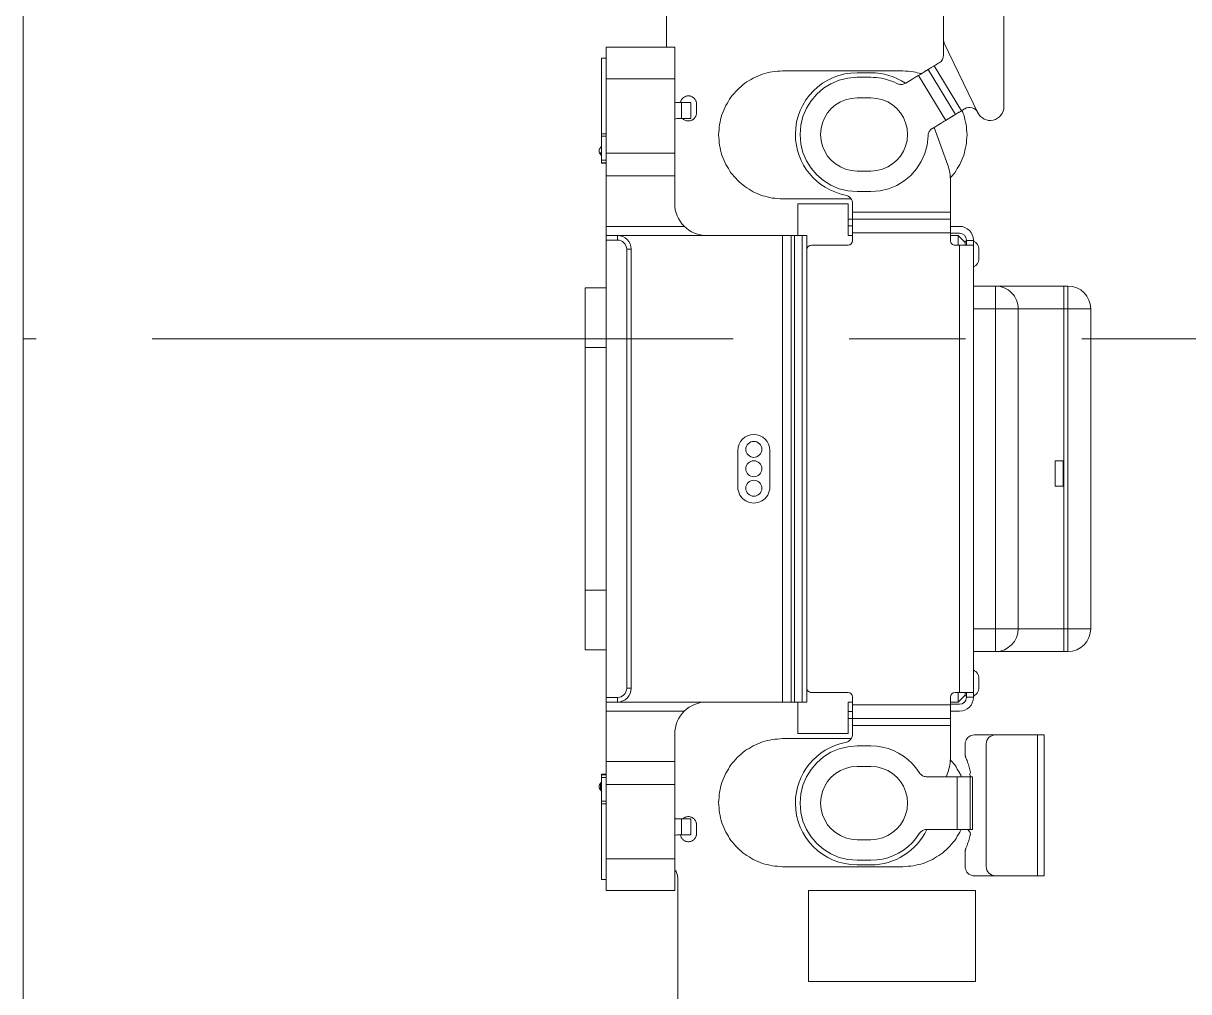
# Model space of a CAD drawing. Header units: millimetres. Extents: x 1863 to 2194, y 977 to 1295.
# Drawn here: x 1893.97 to 1919.45, y 1102.93 to 1124.1 of the extents above; entities that cross this region are included whole.
import ezdxf

# ---------------------------------------------------------------- set-up
doc = ezdxf.new("R2010")
doc.units = ezdxf.units.MM
doc.linetypes.add('CENTERX2', pattern=[101.6, 63.5, -12.7, 12.7, -12.7])
doc.layers.add('05 Tray 實際版框', color=220, linetype='Continuous', lineweight=25)
doc.layers.add('2', color=7, linetype='Continuous', true_color=0xffffff)
doc.layers.get('0').off()

# ---------------------------------------------------------------- blocks, each defined once
blk = doc.blocks.new('A$C1B9535D9')
at = {"layer": '2', "color": 35, "linetype": 'Continuous', "lineweight": 18}
for p, q in [((39.238, 17.536), (46.229, 17.536)), ((39.238, 17.536), (39.238, 14.968)), ((46.229, 14.968), (46.229, 17.536)), ((46.729, 17.036), (38.738, 17.036)), ((38.738, 14.968), (38.738, 17.036)), ((38.738, 16.944), (46.729, 16.944)), ((42.56, 16.756), (42.56, 16.934)), ((42.56, 16.934), (43.11, 16.934)), ((43.11, 16.934), (43.11, 16.756)), ((46.729, 17.036), (46.729, 14.968)), ((42.56, 16.756), (43.11, 16.756)), ((48.553, 16.519), (51.632, 16.519)), ((48.553, 16.369), (48.553, 16.519)), ((48.553, 16.369), (48.553, 14.99)), ((51.632, 16.369), (48.553, 16.369)), ((51.632, 14.99), (51.632, 16.519)), ((46.229, 15.951), (39.238, 15.951)), ((31.729, 15.638), (34.817, 15.638)), ((46.729, 15.454), (38.738, 15.454)), ((33.424, 14.333), (34.948, 15.068)), ((48.753, 15.251), (51.432, 15.251)), ((37.783, 14.789), (37.633, 14.639)), ((37.733, 14.969), (47.733, 14.969)), ((37.733, 14.819), (37.843, 14.819)), ((37.743, 14.969), (37.743, 14.819)), ((37.783, 14.789), (37.843, 14.789)), ((37.843, 14.969), (37.843, 14.569)), ((47.623, 14.969), (47.623, 14.569)), ((47.733, 14.819), (47.623, 14.819)), ((47.623, 14.789), (47.683, 14.789)), ((47.833, 14.639), (47.683, 14.789)), ((47.723, 14.969), (47.723, 14.819)), ((48.555, 14.958), (48.553, 14.99)), ((48.563, 14.927), (48.555, 14.958)), ((48.563, 14.927), (48.575, 14.899)), ((48.575, 14.899), (48.591, 14.872)), ((48.611, 14.849), (48.591, 14.872)), ((48.611, 14.849), (48.635, 14.829)), ((48.661, 14.813), (48.635, 14.829)), ((48.69, 14.801), (48.661, 14.813)), ((48.69, 14.801), (48.72, 14.793)), ((48.753, 14.79), (48.72, 14.793)), ((48.753, 14.79), (48.979, 14.79)), ((48.987, 14.791), (48.979, 14.79)), ((48.995, 14.791), (48.987, 14.791)), ((48.995, 14.791), (49.004, 14.792)), ((49.011, 14.793), (49.004, 14.792)), ((49.019, 14.795), (49.011, 14.793)), ((49.027, 14.797), (49.019, 14.795)), ((49.035, 14.799), (49.027, 14.797)), ((49.043, 14.801), (49.035, 14.799)), ((49.05, 14.804), (49.043, 14.801)), ((49.05, 14.804), (49.058, 14.807)), ((49.086, 14.819), (49.058, 14.807)), ((49.086, 14.819), (49.114, 14.83)), ((49.114, 14.83), (49.142, 14.841)), ((49.142, 14.841), (49.171, 14.851)), ((49.171, 14.851), (49.199, 14.86)), ((49.228, 14.869), (49.199, 14.86)), ((49.228, 14.869), (49.257, 14.878)), ((49.257, 14.878), (49.286, 14.886)), ((49.316, 14.894), (49.286, 14.886)), ((49.316, 14.894), (49.345, 14.901)), ((49.345, 14.901), (49.358, 14.903)), ((49.372, 14.903), (49.358, 14.903)), ((49.372, 14.903), (49.385, 14.902)), ((49.398, 14.899), (49.385, 14.902)), ((49.41, 14.894), (49.398, 14.899)), ((49.41, 14.894), (49.418, 14.89)), ((49.468, 13.955), (49.468, 14.949)), ((49.468, 14.949), (50.618, 14.949)), ((50.618, 14.901), (49.468, 14.901)), ((50.618, 13.955), (50.618, 14.949)), ((50.618, 14.846), (50.654, 14.88)), ((50.654, 14.88), (50.664, 14.888)), ((50.664, 14.888), (50.676, 14.894)), ((50.676, 14.894), (50.688, 14.899)), ((50.7, 14.902), (50.688, 14.899)), ((50.7, 14.902), (50.714, 14.903)), ((50.727, 14.903), (50.714, 14.903)), ((50.727, 14.903), (50.74, 14.901)), ((50.74, 14.901), (50.77, 14.894)), ((50.77, 14.894), (50.799, 14.886)), ((50.799, 14.886), (50.828, 14.878)), ((50.828, 14.878), (50.857, 14.87)), ((50.857, 14.87), (50.886, 14.861)), ((50.915, 14.851), (50.886, 14.861)), ((50.915, 14.851), (50.943, 14.841)), ((50.943, 14.841), (50.972, 14.83)), ((50.972, 14.83), (51, 14.819)), ((51, 14.819), (51.028, 14.807)), ((51.028, 14.807), (51.035, 14.804)), ((51.035, 14.804), (51.043, 14.801)), ((51.043, 14.801), (51.051, 14.799)), ((51.051, 14.799), (51.058, 14.797)), ((51.066, 14.795), (51.058, 14.797)), ((51.066, 14.795), (51.074, 14.794)), ((51.074, 14.794), (51.082, 14.793)), ((51.082, 14.793), (51.09, 14.792)), ((51.09, 14.792), (51.098, 14.791)), ((51.106, 14.791), (51.098, 14.791)), ((51.106, 14.791), (51.432, 14.79)), ((51.432, 14.79), (51.465, 14.793)), ((51.496, 14.801), (51.465, 14.793)), ((51.496, 14.801), (51.525, 14.813)), ((51.525, 14.813), (51.551, 14.829)), ((51.574, 14.849), (51.551, 14.829)), ((51.574, 14.849), (51.594, 14.872)), ((51.61, 14.899), (51.594, 14.872)), ((51.61, 14.899), (51.622, 14.927)), ((51.63, 14.958), (51.622, 14.927)), ((51.632, 14.99), (51.63, 14.958)), ((33.921, 14.115), (34.905, 14.711)), ((34.986, 14.577), (34.002, 13.981)), ((37.433, 14.669), (37.433, 14.469)), ((37.583, 14.669), (37.583, 14.469)), ((37.633, 14.639), (37.633, 14.469)), ((37.843, 14.639), (37.633, 14.639)), ((47.623, 14.669), (37.843, 14.669)), ((47.833, 14.639), (47.623, 14.639)), ((47.833, 14.639), (47.833, 14.469)), ((47.883, 14.669), (47.883, 14.469)), ((48.033, 14.669), (48.033, 14.469)), ((50.618, 14.612), (49.468, 14.612)), ((31.729, 14.318), (33.686, 14.318)), ((35.115, 14.365), (34.131, 13.77)), ((35.083, 14.416), (35.086, 14.411)), ((36.092, 14.408), (35.269, 14.109)), ((37.743, 14.469), (36.434, 14.469)), ((37.123, 14.469), (37.123, 12.328)), ((37.273, 14.469), (37.273, 12.228)), ((37.573, 12.328), (37.573, 14.469)), ((47.723, 14.469), (49.032, 14.469)), ((47.893, 12.328), (47.893, 14.469)), ((48.193, 14.469), (48.193, 12.228)), ((48.343, 14.469), (48.343, 12.328)), ((49.374, 14.408), (49.468, 14.374)), ((35.19, 14.24), (35.29, 14.074)), ((35.29, 14.074), (35.301, 14.057)), ((35.301, 14.057), (35.314, 14.042)), ((35.314, 14.042), (35.329, 14.028)), ((35.329, 14.028), (35.344, 14.016)), ((35.344, 14.016), (35.361, 14.005)), ((34.103, 13.816), (34.1, 13.821)), ((35.361, 14.005), (35.378, 13.996)), ((35.378, 13.996), (35.397, 13.989)), ((35.397, 13.989), (35.416, 13.983)), ((35.416, 13.983), (35.436, 13.98)), ((35.436, 13.98), (35.456, 13.978)), ((35.456, 13.978), (35.655, 13.957)), ((35.655, 13.957), (35.843, 13.906)), ((35.843, 13.906), (36.018, 13.828)), ((36.018, 13.828), (36.177, 13.726)), ((49.271, 13.711), (49.375, 13.785)), ((49.375, 13.785), (49.392, 13.797)), ((49.392, 13.797), (49.407, 13.81)), ((49.407, 13.81), (49.421, 13.825)), ((49.421, 13.825), (49.433, 13.841)), ((49.433, 13.841), (49.443, 13.858)), ((49.443, 13.858), (49.452, 13.876)), ((49.452, 13.876), (49.459, 13.895)), ((49.459, 13.895), (49.464, 13.914)), ((49.464, 13.914), (49.467, 13.934)), ((49.467, 13.934), (49.468, 13.955)), ((50.618, 13.955), (50.619, 13.934)), ((50.619, 13.934), (50.622, 13.914)), ((50.622, 13.914), (50.627, 13.895)), ((50.627, 13.895), (50.634, 13.876)), ((50.634, 13.876), (50.642, 13.858)), ((50.642, 13.858), (50.653, 13.841)), ((50.653, 13.841), (50.665, 13.825)), ((50.665, 13.825), (50.679, 13.81)), ((50.679, 13.81), (50.694, 13.797)), ((50.694, 13.797), (50.711, 13.785)), ((50.711, 13.785), (50.815, 13.711)), ((34.3, 13.489), (34.206, 13.644)), ((35.17, 13.487), (35.293, 13.518)), ((35.293, 13.518), (35.423, 13.528)), ((35.423, 13.528), (35.553, 13.518)), ((35.553, 13.518), (35.676, 13.487)), ((36.177, 13.726), (36.318, 13.601)), ((36.318, 13.601), (36.44, 13.456)), ((49.014, 13.438), (49.09, 13.537)), ((49.09, 13.537), (49.175, 13.628)), ((49.175, 13.628), (49.271, 13.711)), ((49.913, 13.518), (49.79, 13.487)), ((50.043, 13.528), (49.913, 13.518)), ((50.173, 13.518), (50.043, 13.528)), ((50.296, 13.487), (50.173, 13.518)), ((50.815, 13.711), (50.911, 13.628)), ((50.911, 13.628), (50.996, 13.537)), ((50.996, 13.537), (51.072, 13.438)), ((34.283, 13.241), (34.308, 13.294)), ((34.31, 13.471), (34.3, 13.489)), ((34.308, 13.294), (34.317, 13.313)), ((34.318, 13.452), (34.31, 13.471)), ((34.317, 13.313), (34.323, 13.332)), ((34.324, 13.432), (34.318, 13.452)), ((34.323, 13.332), (34.327, 13.352)), ((34.328, 13.412), (34.324, 13.432)), ((34.327, 13.352), (34.33, 13.372)), ((34.33, 13.392), (34.328, 13.412)), ((34.33, 13.372), (34.33, 13.392)), ((34.778, 13.201), (34.858, 13.294)), ((34.858, 13.294), (34.951, 13.374)), ((34.951, 13.374), (35.056, 13.439)), ((35.056, 13.439), (35.17, 13.487)), ((35.676, 13.487), (35.791, 13.439)), ((35.791, 13.439), (35.896, 13.374)), ((35.896, 13.374), (35.989, 13.294)), ((35.989, 13.294), (36.069, 13.201)), ((36.44, 13.456), (36.538, 13.294)), ((36.538, 13.294), (36.611, 13.117)), ((48.894, 13.22), (48.948, 13.332)), ((48.948, 13.332), (49.014, 13.438)), ((49.477, 13.294), (49.397, 13.201)), ((49.57, 13.374), (49.477, 13.294)), ((49.675, 13.439), (49.57, 13.374)), ((49.79, 13.487), (49.675, 13.439)), ((50.41, 13.439), (50.296, 13.487)), ((50.515, 13.374), (50.41, 13.439)), ((50.609, 13.294), (50.515, 13.374)), ((50.689, 13.201), (50.609, 13.294)), ((51.072, 13.438), (51.138, 13.332)), ((51.138, 13.332), (51.192, 13.22)), ((34.195, 12.962), (34.207, 13.019)), ((34.207, 13.019), (34.222, 13.076)), ((34.222, 13.076), (34.24, 13.131)), ((34.24, 13.131), (34.26, 13.186)), ((34.26, 13.186), (34.283, 13.241)), ((34.664, 12.981), (34.712, 13.096)), ((34.712, 13.096), (34.778, 13.201)), ((36.069, 13.201), (36.134, 13.096)), ((36.134, 13.096), (36.182, 12.981)), ((36.611, 13.117), (36.657, 12.928)), ((48.819, 12.981), (48.85, 13.103)), ((48.85, 13.103), (48.894, 13.22)), ((49.332, 13.096), (49.284, 12.981)), ((49.397, 13.201), (49.332, 13.096)), ((50.754, 13.096), (50.689, 13.201)), ((50.802, 12.981), (50.754, 13.096)), ((51.192, 13.22), (51.236, 13.102)), ((51.236, 13.102), (51.267, 12.981)), ((34.173, 12.729), (34.175, 12.788)), ((34.175, 12.788), (34.179, 12.846)), ((34.179, 12.846), (34.186, 12.904)), ((34.186, 12.904), (34.195, 12.962)), ((34.623, 12.729), (34.634, 12.858)), ((34.634, 12.858), (34.664, 12.981)), ((36.182, 12.981), (36.213, 12.858)), ((36.213, 12.858), (36.223, 12.729)), ((36.657, 12.928), (36.673, 12.729)), ((48.793, 12.729), (48.8, 12.857)), ((48.8, 12.857), (48.819, 12.981)), ((49.253, 12.858), (49.243, 12.729)), ((49.284, 12.981), (49.253, 12.858)), ((50.832, 12.858), (50.802, 12.981)), ((50.843, 12.729), (50.832, 12.858)), ((51.267, 12.981), (51.286, 12.856)), ((51.286, 12.856), (51.293, 12.729)), ((34.073, 12.428), (34.073, 12.728)), ((34.173, 12.428), (34.173, 12.729)), ((34.623, 12.428), (34.623, 12.729)), ((36.223, 12.729), (36.223, 12.428)), ((36.673, 12.729), (36.673, 12.428)), ((48.793, 12.428), (48.793, 12.729)), ((49.243, 12.729), (49.243, 12.428)), ((50.843, 12.428), (50.843, 12.729)), ((51.293, 12.729), (51.293, 12.428)), ((51.393, 12.428), (51.393, 12.728)), ((34.189, 12.226), (34.173, 12.428)), ((34.634, 12.299), (34.623, 12.428)), ((34.664, 12.176), (34.634, 12.299)), ((36.213, 12.299), (36.182, 12.176)), ((36.223, 12.428), (36.213, 12.299)), ((36.673, 12.428), (36.657, 12.226)), ((37.743, 12.328), (36.944, 12.328)), ((37.423, 12.228), (37.423, 12.328)), ((37.633, 12.328), (37.633, 12.229)), ((48.522, 12.328), (47.723, 12.328)), ((47.833, 12.328), (47.833, 12.229)), ((48.043, 12.228), (48.043, 12.328)), ((48.809, 12.226), (48.793, 12.428)), ((49.243, 12.428), (49.253, 12.299)), ((49.253, 12.299), (49.284, 12.176)), ((50.802, 12.176), (50.832, 12.299)), ((50.832, 12.299), (50.843, 12.428)), ((51.293, 12.428), (51.276, 12.226)), ((34.237, 12.033), (34.189, 12.226)), ((34.313, 11.854), (34.237, 12.033)), ((34.712, 12.061), (34.664, 12.176)), ((34.777, 11.956), (34.712, 12.061)), ((36.134, 12.061), (36.069, 11.956)), ((36.182, 12.176), (36.134, 12.061)), ((36.609, 12.033), (36.534, 11.854)), ((36.657, 12.226), (36.609, 12.033)), ((36.943, 12.229), (37.633, 12.229)), ((36.943, 11.129), (36.943, 12.229)), ((37.843, 11.429), (37.843, 12.228)), ((47.623, 11.429), (47.623, 12.228)), ((47.833, 12.229), (48.523, 12.229)), ((48.523, 12.229), (48.523, 11.129)), ((48.857, 12.033), (48.809, 12.226)), ((48.932, 11.854), (48.857, 12.033)), ((49.284, 12.176), (49.332, 12.061)), ((49.332, 12.061), (49.397, 11.956)), ((50.689, 11.956), (50.754, 12.061)), ((50.754, 12.061), (50.802, 12.176)), ((51.229, 12.033), (51.153, 11.854)), ((51.276, 12.226), (51.229, 12.033)), ((34.414, 11.69), (34.313, 11.854)), ((34.857, 11.863), (34.777, 11.956)), ((34.951, 11.783), (34.857, 11.863)), ((35.055, 11.718), (34.951, 11.783)), ((35.896, 11.783), (35.791, 11.718)), ((35.989, 11.863), (35.896, 11.783)), ((36.069, 11.956), (35.989, 11.863)), ((36.534, 11.854), (36.432, 11.69)), ((49.034, 11.69), (48.932, 11.854)), ((49.397, 11.956), (49.477, 11.863)), ((49.477, 11.863), (49.57, 11.783)), ((49.57, 11.783), (49.675, 11.718)), ((50.41, 11.718), (50.515, 11.783)), ((50.515, 11.783), (50.609, 11.863)), ((50.609, 11.863), (50.689, 11.956)), ((51.153, 11.854), (51.052, 11.69)), ((34.539, 11.545), (34.414, 11.69)), ((34.685, 11.42), (34.539, 11.545)), ((35.17, 11.67), (35.055, 11.718)), ((35.293, 11.639), (35.17, 11.67)), ((35.423, 11.629), (35.293, 11.639)), ((35.553, 11.639), (35.423, 11.629)), ((35.676, 11.67), (35.553, 11.639)), ((35.791, 11.718), (35.676, 11.67)), ((36.307, 11.545), (36.161, 11.42)), ((36.432, 11.69), (36.307, 11.545)), ((49.159, 11.545), (49.034, 11.69)), ((49.305, 11.42), (49.159, 11.545)), ((49.675, 11.718), (49.79, 11.67)), ((49.79, 11.67), (49.913, 11.639)), ((49.913, 11.639), (50.043, 11.629)), ((50.043, 11.629), (50.173, 11.639)), ((50.173, 11.639), (50.296, 11.67)), ((50.296, 11.67), (50.41, 11.718)), ((50.927, 11.545), (50.781, 11.42)), ((51.052, 11.69), (50.927, 11.545)), ((34.849, 11.318), (34.685, 11.42)), ((35.028, 11.243), (34.849, 11.318)), ((35.22, 11.195), (35.028, 11.243)), ((35.818, 11.243), (35.626, 11.195)), ((35.998, 11.318), (35.818, 11.243)), ((36.161, 11.42), (35.998, 11.318)), ((37.633, 6.939), (37.633, 11.329)), ((37.633, 11.329), (47.833, 11.329)), ((47.833, 11.229), (37.633, 11.229)), ((47.833, 11.329), (47.833, 6.939)), ((49.469, 11.318), (49.305, 11.42)), ((49.648, 11.243), (49.469, 11.318)), ((49.84, 11.195), (49.648, 11.243)), ((50.438, 11.243), (50.246, 11.195)), ((50.617, 11.318), (50.438, 11.243)), ((50.781, 11.42), (50.617, 11.318)), ((35.423, 11.179), (35.22, 11.195)), ((35.626, 11.195), (35.423, 11.179)), ((36.943, 11.129), (37.633, 11.129)), ((37.633, 11.06), (47.833, 11.06)), ((47.833, 10.989), (37.633, 10.989)), ((47.833, 11.129), (48.523, 11.129)), ((50.043, 11.179), (49.84, 11.195)), ((50.246, 11.195), (50.043, 11.179)), ((47.833, 10.799), (37.633, 10.799)), ((43.133, 10.519), (42.333, 10.519)), ((42.333, 9.819), (43.133, 9.819)), ((34.728, 8.789), (34.728, 8.489)), ((35.078, 8.789), (34.728, 8.789)), ((35.078, 8.489), (35.078, 8.789)), ((50.388, 8.489), (50.388, 8.789)), ((50.388, 8.789), (50.738, 8.789)), ((50.738, 8.789), (50.738, 8.489)), ((33.513, 8.439), (33.513, 6.939)), ((33.513, 8.439), (36.933, 8.439)), ((34.208, 8.439), (34.208, 6.939)), ((34.728, 8.566), (34.725, 8.566)), ((34.728, 8.589), (35.078, 8.589)), ((35.831, 6.939), (35.831, 8.439)), ((36.331, 8.439), (36.331, 6.939)), ((37.433, 6.939), (37.433, 8.649)), ((48.033, 8.649), (48.033, 6.939)), ((51.953, 8.439), (48.533, 8.439)), ((49.135, 6.939), (49.135, 8.439)), ((49.635, 8.439), (49.635, 6.939)), ((50.738, 8.589), (50.388, 8.589)), ((50.738, 8.566), (50.741, 8.566)), ((51.258, 8.439), (51.258, 6.939)), ((51.953, 6.939), (51.953, 8.439)), ((37.933, 7.489), (47.533, 7.489)), ((37.933, 7.389), (37.933, 7.489)), ((47.533, 7.389), (47.533, 7.489)), ((37.733, 7.189), (37.633, 7.189)), ((37.733, 6.939), (37.733, 7.189)), ((37.933, 7.389), (47.533, 7.389)), ((47.733, 7.189), (47.833, 7.189)), ((47.733, 6.939), (47.733, 7.189)), ((33.513, 6.939), (37.433, 6.939)), ((33.753, 6.939), (33.753, 6.839)), ((35.407, 6.939), (35.407, 6.839)), ((35.462, 6.839), (35.462, 6.939)), ((35.983, 6.939), (35.983, 6.839)), ((36.042, 6.839), (36.042, 6.939)), ((36.053, 6.839), (36.053, 6.939)), ((37.433, 6.939), (51.953, 6.939)), ((38.777, 6.939), (38.777, 6.478)), ((40.083, 6.478), (40.083, 6.939)), ((45.384, 6.939), (45.384, 6.478)), ((46.69, 6.478), (46.69, 6.939)), ((49.413, 6.939), (49.413, 6.839)), ((49.424, 6.839), (49.424, 6.939)), ((49.483, 6.939), (49.483, 6.839)), ((50.004, 6.839), (50.004, 6.939)), ((50.06, 6.939), (50.06, 6.839)), ((51.713, 6.839), (51.713, 6.939)), ((33.753, 6.839), (36.053, 6.839)), ((35.775, 6.789), (35.795, 6.789)), ((35.815, 6.819), (35.858, 6.819)), ((51.713, 6.839), (49.413, 6.839)), ((49.755, 6.819), (49.608, 6.819)), ((49.692, 6.789), (49.671, 6.789)), ((40.083, 6.478), (45.384, 6.478))]:
    blk.add_line(p, q, dxfattribs=at)
for centre in [(42.308, 10.169), (42.733, 10.169), (43.158, 10.169)]:
    blk.add_circle(centre, 0.175, dxfattribs=at)
for centre, radius, start, end in [((39.238, 17.036), 0.5, 90, 180), ((46.229, 17.036), 0.5, 360, 90), ((34.817, 15.338), 0.3, 295.7462, 90), ((48.753, 15.451), 0.2, 180.0042, 270), ((51.432, 15.451), 0.2, 270, 0.0008), ((35.032, 14.886), 0.2, 115.7462, 211.2637), ((37.733, 14.669), 0.3, 90, 180), ((37.733, 14.669), 0.15, 90, 180), ((47.733, 14.669), 0.3, 0, 90), ((47.733, 14.669), 0.15, 0, 90), ((50.133, 13.33), 1.715, 112.8029, 114.6168), ((37.743, 14.569), 0.1, 270, 0), ((47.723, 14.569), 0.1, 180, 270), ((33.359, 14.468), 0.15, 270, 295.7479), ((33.686, 14.118), 0.2, 31.0877, 90), ((36.434, 13.469), 1, 90.0002, 110), ((49.032, 13.469), 1, 70, 89.9998), ((50.043, 12.728), 1.35, 0, 64.7992), ((35.423, 12.728), 1.35, 146.0205, 180), ((35.423, 12.428), 1.35, 180, 269.9998), ((36.944, 12.128), 0.2, 90.001, 168.841), ((37.743, 12.228), 0.1, 360, 90), ((47.723, 12.228), 0.1, 90, 180), ((48.522, 12.128), 0.2, 11.159, 89.999), ((50.043, 12.428), 1.35, 270.0002, 0), ((35.423, 12.428), 1.35, 270.0002, 348.841), ((50.043, 12.428), 1.35, 191.159, 269.9998), ((37.943, 11.429), 0.1, 180, 270), ((47.523, 11.429), 0.1, 270, 0), ((42.333, 10.169), 0.35, 90, 270), ((43.133, 10.169), 0.35, 270, 90), ((36.933, 9.139), 0.7, 269.9995, 0), ((34.628, 8.489), 0.1, 329.9988, 0), ((35.178, 8.489), 0.1, 180, 210.0012), ((48.533, 9.139), 0.7, 224.4153, 270), ((50.288, 8.489), 0.1, 329.9988, 0), ((50.838, 8.489), 0.1, 180, 210.0012), ((37.933, 7.189), 0.3, 90, 180), ((47.533, 7.189), 0.3, 0, 90), ((37.933, 7.189), 0.2, 90, 180), ((47.533, 7.189), 0.2, 0, 90), ((35.672, 6.789), 0.05, 37.9799, 90), ((35.775, 6.869), 0.08, 217.9799, 270), ((35.795, 6.869), 0.08, 270, 322.0201), ((35.897, 6.789), 0.05, 90, 142.0201), ((49.569, 6.789), 0.05, 37.9799, 90), ((49.671, 6.869), 0.08, 217.9799, 270), ((49.692, 6.869), 0.08, 270, 322.0201), ((49.794, 6.789), 0.05, 90, 142.0201)]:
    blk.add_arc(centre, radius, start, end, dxfattribs=at)
for centre, major_axis, ratio, start_param, end_param in [((39.238, 15.454), (0.5, 0), 0.993346, 1.570796, 3.141593), ((46.229, 15.454), (-0.5, 0), 0.993346, 3.141593, 4.712389), ((48.533, 9.139), (0.643, 0.278), 1, 2.73378, 3.508974)]:
    blk.add_ellipse(centre, major_axis=major_axis, ratio=ratio, start_param=start_param, end_param=end_param, dxfattribs=at)
for points, degree in [([(37.819, 15.052), (37.811, 15.046), (37.803, 15.039), (37.796, 15.033)], 3), ([(37.845, 15.069), (37.836, 15.063), (37.828, 15.058), (37.819, 15.052)], 3), ([(37.874, 15.081), (37.864, 15.077), (37.855, 15.073), (37.845, 15.069)], 3), ([(37.905, 15.088), (37.894, 15.086), (37.884, 15.083), (37.874, 15.081)], 3), ([(37.937, 15.091), (37.926, 15.09), (37.915, 15.089), (37.905, 15.088)], 3), ([(38.137, 15.091), (37.937, 15.091)], 1), ([(38.169, 15.088), (38.159, 15.089), (38.148, 15.09), (38.137, 15.091)], 3), ([(38.2, 15.081), (38.19, 15.083), (38.18, 15.086), (38.169, 15.088)], 3), ([(38.229, 15.069), (38.219, 15.073), (38.21, 15.077), (38.2, 15.081)], 3), ([(38.255, 15.052), (38.246, 15.058), (38.238, 15.063), (38.229, 15.069)], 3), ([(38.278, 15.033), (38.271, 15.039), (38.263, 15.046), (38.255, 15.052)], 3), ([(47.2, 15.052), (47.192, 15.046), (47.184, 15.039), (47.176, 15.033)], 3), ([(47.226, 15.069), (47.217, 15.063), (47.208, 15.058), (47.2, 15.052)], 3), ([(47.255, 15.081), (47.245, 15.077), (47.235, 15.073), (47.226, 15.069)], 3), ([(47.285, 15.088), (47.275, 15.086), (47.265, 15.083), (47.255, 15.081)], 3), ([(47.318, 15.091), (47.307, 15.09), (47.296, 15.089), (47.285, 15.088)], 3), ([(47.518, 15.091), (47.318, 15.091)], 1), ([(47.55, 15.088), (47.539, 15.089), (47.529, 15.09), (47.518, 15.091)], 3), ([(47.581, 15.081), (47.571, 15.083), (47.56, 15.086), (47.55, 15.088)], 3), ([(47.61, 15.069), (47.6, 15.073), (47.591, 15.077), (47.581, 15.081)], 3), ([(47.636, 15.052), (47.627, 15.058), (47.618, 15.063), (47.61, 15.069)], 3), ([(47.659, 15.033), (47.651, 15.039), (47.644, 15.046), (47.636, 15.052)], 3), ([(34.905, 14.711), (34.89, 14.735), (34.875, 14.758), (34.861, 14.782)], 3), ([(34.991, 14.759), (35.063, 14.777), (35.135, 14.795), (35.206, 14.813)], 3), ([(35.206, 14.813), (35.282, 14.819), (35.358, 14.825), (35.433, 14.831)], 3), ([(35.433, 14.831), (35.509, 14.825), (35.585, 14.819), (35.661, 14.813)], 3), ([(35.661, 14.813), (35.732, 14.795), (35.804, 14.777), (35.876, 14.759)], 3), ([(37.751, 14.819), (37.754, 14.812), (37.757, 14.806), (37.759, 14.8)], 3), ([(37.759, 14.983), (37.757, 14.978), (37.755, 14.974), (37.753, 14.969)], 3), ([(37.776, 15.009), (37.77, 15.001), (37.765, 14.992), (37.759, 14.983)], 3), ([(37.759, 14.8), (37.764, 14.793), (37.768, 14.785), (37.773, 14.778)], 3), ([(37.796, 15.033), (37.789, 15.025), (37.782, 15.017), (37.776, 15.009)], 3), ([(38.298, 15.009), (38.292, 15.017), (38.285, 15.025), (38.278, 15.033)], 3), ([(38.315, 14.983), (38.309, 14.992), (38.304, 15.001), (38.298, 15.009)], 3), ([(38.321, 14.969), (38.319, 14.974), (38.317, 14.978), (38.315, 14.983)], 3), ([(47.14, 14.983), (47.138, 14.978), (47.136, 14.974), (47.134, 14.969)], 3), ([(47.156, 15.009), (47.151, 15.001), (47.145, 14.992), (47.14, 14.983)], 3), ([(47.176, 15.033), (47.17, 15.025), (47.163, 15.017), (47.156, 15.009)], 3), ([(47.679, 15.009), (47.672, 15.017), (47.666, 15.025), (47.659, 15.033)], 3), ([(47.695, 14.983), (47.69, 14.992), (47.684, 15.001), (47.679, 15.009)], 3), ([(47.686, 14.785), (47.689, 14.79), (47.692, 14.795), (47.695, 14.8)], 3), ([(47.701, 14.969), (47.699, 14.974), (47.697, 14.978), (47.695, 14.983)], 3), ([(47.695, 14.8), (47.698, 14.806), (47.701, 14.812), (47.703, 14.819)], 3), ([(51.952, 15.014), (51.952, 11.363)], 1), ([(53.947, 15.014), (51.952, 15.014)], 1), ([(53.947, 11.363), (53.947, 15.014)], 1), ([(34.899, 14.72), (34.929, 14.733), (34.96, 14.746), (34.991, 14.759)], 3), ([(35.876, 14.759), (35.943, 14.731), (36.01, 14.703), (36.077, 14.675)], 3), ([(36.077, 14.675), (36.138, 14.637), (36.199, 14.599), (36.26, 14.561)], 3), ([(36.26, 14.561), (36.3, 14.527), (36.339, 14.493), (36.379, 14.459)], 3), ([(49.087, 14.459), (49.127, 14.493), (49.166, 14.527), (49.206, 14.561)], 3), ([(49.206, 14.561), (49.267, 14.599), (49.328, 14.637), (49.389, 14.675)], 3), ([(49.389, 14.675), (49.415, 14.686), (49.442, 14.697), (49.468, 14.708)], 3), ([(50.618, 14.699), (50.637, 14.691), (50.656, 14.683), (50.676, 14.675)], 3), ([(50.676, 14.675), (50.737, 14.637), (50.798, 14.599), (50.859, 14.561)], 3), ([(50.859, 14.561), (50.914, 14.514), (50.968, 14.467), (51.022, 14.421)], 3), ([(35.039, 14.489), (35.054, 14.465), (35.069, 14.44), (35.083, 14.416)], 3), ([(35.19, 14.24), (35.165, 14.282), (35.14, 14.324), (35.115, 14.365)], 3), ([(51.022, 14.421), (51.069, 14.366), (51.116, 14.312), (51.162, 14.257)], 3), ([(33.858, 14.221), (33.879, 14.186), (33.9, 14.151), (33.921, 14.115)], 3), ([(51.162, 14.257), (51.2, 14.196), (51.238, 14.135), (51.276, 14.074)], 3), ([(51.276, 14.074), (51.305, 14.007), (51.333, 13.94), (51.361, 13.873)], 3), ([(34.052, 13.657), (34.066, 13.715), (34.08, 13.772), (34.094, 13.83)], 3), ([(34.131, 13.77), (34.147, 13.743), (34.163, 13.716), (34.179, 13.689)], 3), ([(51.361, 13.873), (51.379, 13.801), (51.397, 13.729), (51.414, 13.657)], 3), ([(34.033, 13.43), (34.039, 13.506), (34.046, 13.581), (34.052, 13.657)], 3), ([(34.179, 13.689), (34.188, 13.674), (34.197, 13.659), (34.206, 13.644)], 3), ([(51.414, 13.657), (51.42, 13.581), (51.426, 13.506), (51.433, 13.43)], 3), ([(34.033, 10.799), (34.033, 13.43)], 1), ([(51.433, 13.43), (51.433, 10.799)], 1), ([(36.833, 12.29), (36.833, 10.799)], 1), ([(48.632, 10.799), (48.632, 12.291)], 1), ([(51.952, 11.363), (53.947, 11.363)], 1), ([(34.052, 10.572), (34.046, 10.647), (34.039, 10.723), (34.033, 10.799)], 3), ([(36.833, 10.799), (36.827, 10.723), (36.821, 10.647), (36.815, 10.572)], 3), ([(48.651, 10.572), (48.645, 10.647), (48.638, 10.723), (48.632, 10.799)], 3), ([(51.433, 10.799), (51.426, 10.723), (51.42, 10.647), (51.414, 10.572)], 3), ([(34.105, 10.356), (34.087, 10.428), (34.069, 10.5), (34.052, 10.572)], 3), ([(36.815, 10.572), (36.797, 10.5), (36.78, 10.428), (36.762, 10.356)], 3), ([(48.704, 10.356), (48.686, 10.428), (48.668, 10.5), (48.651, 10.572)], 3), ([(51.414, 10.572), (51.397, 10.5), (51.379, 10.428), (51.361, 10.356)], 3), ([(34.19, 10.155), (34.161, 10.222), (34.133, 10.289), (34.105, 10.356)], 3), ([(36.762, 10.356), (36.734, 10.289), (36.705, 10.222), (36.677, 10.155)], 3), ([(48.789, 10.155), (48.76, 10.222), (48.732, 10.289), (48.704, 10.356)], 3), ([(51.361, 10.356), (51.333, 10.289), (51.305, 10.222), (51.276, 10.155)], 3), ([(34.304, 9.972), (34.266, 10.033), (34.228, 10.094), (34.19, 10.155)], 3), ([(34.444, 9.809), (34.397, 9.863), (34.35, 9.918), (34.304, 9.972)], 3), ([(36.563, 9.972), (36.517, 9.918), (36.47, 9.863), (36.423, 9.809)], 3), ([(36.677, 10.155), (36.639, 10.094), (36.601, 10.033), (36.563, 9.972)], 3), ([(48.902, 9.972), (48.865, 10.033), (48.827, 10.094), (48.789, 10.155)], 3), ([(49.042, 9.809), (48.996, 9.863), (48.949, 9.918), (48.902, 9.972)], 3), ([(51.162, 9.972), (51.116, 9.918), (51.069, 9.863), (51.022, 9.809)], 3), ([(51.276, 10.155), (51.238, 10.094), (51.2, 10.033), (51.162, 9.972)], 3), ([(34.607, 9.669), (34.552, 9.716), (34.498, 9.762), (34.444, 9.809)], 3), ([(36.423, 9.809), (36.369, 9.762), (36.315, 9.716), (36.26, 9.669)], 3), ([(49.206, 9.669), (49.151, 9.716), (49.097, 9.762), (49.042, 9.809)], 3), ([(51.022, 9.809), (50.968, 9.762), (50.914, 9.716), (50.859, 9.669)], 3), ([(34.79, 9.555), (34.729, 9.593), (34.668, 9.631), (34.607, 9.669)], 3), ([(34.991, 9.47), (34.924, 9.499), (34.857, 9.527), (34.79, 9.555)], 3), ([(35.206, 9.417), (35.135, 9.435), (35.063, 9.453), (34.991, 9.47)], 3), ([(35.876, 9.47), (35.804, 9.453), (35.732, 9.435), (35.661, 9.417)], 3), ([(36.077, 9.555), (36.01, 9.527), (35.943, 9.499), (35.876, 9.47)], 3), ([(36.26, 9.669), (36.199, 9.631), (36.138, 9.593), (36.077, 9.555)], 3), ([(49.389, 9.555), (49.328, 9.593), (49.267, 9.631), (49.206, 9.669)], 3), ([(49.59, 9.47), (49.523, 9.499), (49.456, 9.527), (49.389, 9.555)], 3), ([(49.805, 9.417), (49.733, 9.435), (49.662, 9.453), (49.59, 9.47)], 3), ([(50.475, 9.47), (50.403, 9.453), (50.331, 9.435), (50.259, 9.417)], 3), ([(50.676, 9.555), (50.609, 9.527), (50.542, 9.499), (50.475, 9.47)], 3), ([(50.859, 9.669), (50.798, 9.631), (50.737, 9.593), (50.676, 9.555)], 3), ([(35.433, 9.399), (35.358, 9.405), (35.282, 9.411), (35.206, 9.417)], 3), ([(35.661, 9.417), (35.585, 9.411), (35.509, 9.405), (35.433, 9.399)], 3), ([(50.032, 9.399), (49.957, 9.405), (49.881, 9.411), (49.805, 9.417)], 3), ([(50.259, 9.417), (50.184, 9.411), (50.108, 9.405), (50.032, 9.399)], 3), ([(34.578, 8.739), (34.579, 8.748), (34.58, 8.758), (34.58, 8.767)], 3), ([(34.58, 8.71), (34.58, 8.72), (34.579, 8.729), (34.578, 8.739)], 3), ([(34.58, 8.767), (34.583, 8.776), (34.585, 8.785), (34.587, 8.794)], 3), ([(34.587, 8.684), (34.585, 8.693), (34.583, 8.701), (34.58, 8.71)], 3), ([(34.587, 8.794), (34.591, 8.803), (34.594, 8.811), (34.598, 8.819)], 3), ([(34.598, 8.658), (34.594, 8.667), (34.591, 8.675), (34.587, 8.684)], 3), ([(34.598, 8.819), (34.602, 8.827), (34.607, 8.835), (34.612, 8.842)], 3), ([(34.612, 8.842), (34.618, 8.849), (34.624, 8.856), (34.629, 8.863)], 3), ([(34.629, 8.863), (34.636, 8.869), (34.643, 8.874), (34.65, 8.88)], 3), ([(34.65, 8.88), (34.657, 8.885), (34.665, 8.89), (34.673, 8.894)], 3), ([(34.673, 8.894), (34.681, 8.898), (34.689, 8.902), (34.698, 8.905)], 3), ([(34.698, 8.905), (34.707, 8.907), (34.716, 8.909), (34.725, 8.912)], 3), ([(34.725, 8.912), (34.734, 8.912), (34.744, 8.913), (34.753, 8.914)], 3), ([(34.753, 8.914), (34.953, 8.914)], 1), ([(34.953, 8.914), (34.963, 8.913), (34.972, 8.912), (34.981, 8.912)], 3), ([(34.981, 8.912), (34.99, 8.909), (34.999, 8.907), (35.008, 8.905)], 3), ([(35.008, 8.905), (35.017, 8.902), (35.025, 8.898), (35.033, 8.894)], 3), ([(35.033, 8.894), (35.041, 8.89), (35.049, 8.885), (35.056, 8.88)], 3), ([(35.056, 8.88), (35.063, 8.874), (35.07, 8.869), (35.077, 8.863)], 3), ([(35.077, 8.863), (35.083, 8.856), (35.088, 8.849), (35.094, 8.842)], 3), ([(35.094, 8.842), (35.099, 8.835), (35.104, 8.827), (35.108, 8.819)], 3), ([(35.108, 8.819), (35.112, 8.811), (35.115, 8.803), (35.119, 8.794)], 3), ([(35.119, 8.684), (35.115, 8.675), (35.112, 8.667), (35.108, 8.658)], 3), ([(35.119, 8.794), (35.121, 8.785), (35.123, 8.776), (35.126, 8.767)], 3), ([(35.126, 8.71), (35.123, 8.701), (35.121, 8.693), (35.119, 8.684)], 3), ([(35.126, 8.767), (35.126, 8.758), (35.127, 8.748), (35.128, 8.739)], 3), ([(35.128, 8.739), (35.127, 8.729), (35.126, 8.72), (35.126, 8.71)], 3), ([(50.34, 8.767), (50.339, 8.758), (50.339, 8.748), (50.338, 8.739)], 3), ([(50.338, 8.739), (50.339, 8.729), (50.339, 8.72), (50.34, 8.71)], 3), ([(50.347, 8.794), (50.344, 8.785), (50.342, 8.776), (50.34, 8.767)], 3), ([(50.34, 8.71), (50.342, 8.701), (50.344, 8.693), (50.347, 8.684)], 3), ([(50.357, 8.819), (50.354, 8.811), (50.35, 8.803), (50.347, 8.794)], 3), ([(50.347, 8.684), (50.35, 8.675), (50.354, 8.667), (50.357, 8.658)], 3), ([(50.372, 8.842), (50.367, 8.835), (50.362, 8.827), (50.357, 8.819)], 3), ([(50.389, 8.863), (50.383, 8.856), (50.377, 8.849), (50.372, 8.842)], 3), ([(50.409, 8.88), (50.403, 8.874), (50.396, 8.869), (50.389, 8.863)], 3), ([(50.432, 8.894), (50.425, 8.89), (50.417, 8.885), (50.409, 8.88)], 3), ([(50.458, 8.905), (50.449, 8.902), (50.441, 8.898), (50.432, 8.894)], 3), ([(50.485, 8.912), (50.476, 8.909), (50.467, 8.907), (50.458, 8.905)], 3), ([(50.513, 8.914), (50.504, 8.913), (50.494, 8.912), (50.485, 8.912)], 3), ([(50.713, 8.914), (50.513, 8.914)], 1), ([(50.741, 8.912), (50.732, 8.912), (50.722, 8.913), (50.713, 8.914)], 3), ([(50.768, 8.905), (50.759, 8.907), (50.75, 8.909), (50.741, 8.912)], 3), ([(50.793, 8.894), (50.785, 8.898), (50.777, 8.902), (50.768, 8.905)], 3), ([(50.816, 8.88), (50.809, 8.885), (50.801, 8.89), (50.793, 8.894)], 3), ([(50.837, 8.863), (50.83, 8.869), (50.823, 8.874), (50.816, 8.88)], 3), ([(50.854, 8.842), (50.848, 8.849), (50.843, 8.856), (50.837, 8.863)], 3), ([(50.869, 8.819), (50.864, 8.827), (50.859, 8.835), (50.854, 8.842)], 3), ([(50.879, 8.794), (50.876, 8.803), (50.872, 8.811), (50.869, 8.819)], 3), ([(50.869, 8.658), (50.872, 8.667), (50.876, 8.675), (50.879, 8.684)], 3), ([(50.886, 8.767), (50.884, 8.776), (50.881, 8.785), (50.879, 8.794)], 3), ([(50.879, 8.684), (50.881, 8.693), (50.884, 8.701), (50.886, 8.71)], 3), ([(50.888, 8.739), (50.887, 8.748), (50.887, 8.758), (50.886, 8.767)], 3), ([(50.886, 8.71), (50.887, 8.72), (50.887, 8.729), (50.888, 8.739)], 3), ([(34.612, 8.635), (34.607, 8.643), (34.602, 8.651), (34.598, 8.658)], 3), ([(34.629, 8.615), (34.624, 8.622), (34.618, 8.629), (34.612, 8.635)], 3), ([(34.65, 8.597), (34.643, 8.603), (34.636, 8.609), (34.629, 8.615)], 3), ([(34.673, 8.583), (34.665, 8.588), (34.657, 8.593), (34.65, 8.597)], 3), ([(34.698, 8.572), (34.689, 8.576), (34.681, 8.58), (34.673, 8.583)], 3), ([(34.725, 8.566), (34.716, 8.568), (34.707, 8.57), (34.698, 8.572)], 3), ([(35.094, 8.635), (35.088, 8.629), (35.083, 8.622), (35.077, 8.615)], 3), ([(35.108, 8.658), (35.104, 8.651), (35.099, 8.643), (35.094, 8.635)], 3), ([(50.357, 8.658), (50.362, 8.651), (50.367, 8.643), (50.372, 8.635)], 3), ([(50.372, 8.635), (50.377, 8.629), (50.383, 8.622), (50.389, 8.615)], 3), ([(50.741, 8.566), (50.75, 8.568), (50.759, 8.57), (50.768, 8.572)], 3), ([(50.768, 8.572), (50.777, 8.576), (50.785, 8.58), (50.793, 8.583)], 3), ([(50.793, 8.583), (50.801, 8.588), (50.809, 8.593), (50.816, 8.597)], 3), ([(50.816, 8.597), (50.823, 8.603), (50.83, 8.609), (50.837, 8.615)], 3), ([(50.837, 8.615), (50.843, 8.622), (50.848, 8.629), (50.854, 8.635)], 3), ([(50.854, 8.635), (50.859, 8.643), (50.864, 8.651), (50.869, 8.658)], 3), ([(51.518, 8.459), (51.532, 8.465), (51.546, 8.471), (51.56, 8.477)], 3), ([(51.56, 8.477), (51.574, 8.482), (51.589, 8.487), (51.603, 8.492)], 3), ([(51.603, 8.492), (51.618, 8.495), (51.633, 8.499), (51.648, 8.502)], 3), ([(51.648, 8.502), (51.663, 8.504), (51.678, 8.506), (51.693, 8.509)], 3), ([(51.693, 8.509), (51.709, 8.509), (51.724, 8.51), (51.74, 8.511)], 3), ([(51.74, 8.511), (68.133, 8.511)], 1), ([(32.018, 8.261), (33.513, 8.261)], 1)]:
    blk.add_open_spline(points, degree=degree, dxfattribs=at)
for points, knots in [([(34.905, 14.711), (34.914, 14.695), (34.923, 14.679), (34.937, 14.657), (34.942, 14.649), (34.951, 14.634), (34.955, 14.627), (34.968, 14.606), (34.976, 14.593), (34.984, 14.579), (34.985, 14.578), (34.986, 14.577)], [0, 0, 0, 0, 0.322607, 0.322607, 0.483911, 0.483911, 0.645214, 0.645214, 0.967822, 0.967822, 1, 1, 1, 1]), ([(34.986, 14.577), (34.986, 14.577), (34.986, 14.576), (34.987, 14.574), (34.989, 14.572), (34.992, 14.566), (34.995, 14.562), (34.999, 14.556), (35, 14.553), (35.003, 14.548), (35.005, 14.545), (35.011, 14.536), (35.019, 14.522), (35.029, 14.506), (35.037, 14.493), (35.039, 14.488), (35.045, 14.479), (35.048, 14.474), (35.051, 14.469)], [0, 0, 0, 0, 0.113136, 0.113136, 0.260947, 0.260947, 0.408757, 0.408757, 0.482663, 0.482663, 0.556568, 0.556568, 0.704379, 0.852189, 0.852189, 0.926095, 0.926095, 1, 1, 1, 1]), ([(35.051, 14.469), (35.06, 14.454), (35.071, 14.437), (35.092, 14.402), (35.103, 14.384), (35.115, 14.365)], [0, 0, 0, 0, 0.5, 0.5, 1, 1, 1, 1]), ([(33.921, 14.115), (33.932, 14.097), (33.943, 14.079), (33.959, 14.053), (33.965, 14.044), (33.975, 14.027), (33.98, 14.019), (33.984, 14.011)], [0, 0, 0, 0, 0.5, 0.5, 0.75, 0.75, 1, 1, 1, 1]), ([(34.051, 13.901), (34.051, 13.901), (34.05, 13.902), (34.049, 13.904), (34.049, 13.905), (34.047, 13.907), (34.046, 13.909), (34.043, 13.913), (34.041, 13.917), (34.035, 13.927), (34.032, 13.932), (34.024, 13.945), (34.02, 13.952), (34.011, 13.967), (34.006, 13.975), (33.996, 13.992), (33.99, 14.001), (33.984, 14.011)], [0, 0, 0, 0, 0.127921, 0.127921, 0.200594, 0.200594, 0.273267, 0.273267, 0.418614, 0.418614, 0.56396, 0.56396, 0.709307, 0.709307, 0.854653, 0.854653, 1, 1, 1, 1]), ([(34.131, 13.77), (34.121, 13.786), (34.111, 13.802), (34.097, 13.826), (34.092, 13.833), (34.083, 13.848), (34.078, 13.856), (34.066, 13.877), (34.058, 13.89), (34.047, 13.908), (34.043, 13.914), (34.036, 13.925), (34.033, 13.93), (34.025, 13.945), (34.02, 13.953), (34.013, 13.963), (34.012, 13.966), (34.008, 13.971), (34.006, 13.976), (34.004, 13.979), (34.003, 13.981), (34.002, 13.981), (34.002, 13.981), (34.002, 13.981), (34.002, 13.981)], [0, 0, 0, 0, 0.140693, 0.140693, 0.21104, 0.21104, 0.281387, 0.281387, 0.42208, 0.42208, 0.492427, 0.492427, 0.562773, 0.562773, 0.703467, 0.703467, 0.773813, 0.773813, 0.84416, 0.914506, 0.914506, 0.984853, 0.984853, 1, 1, 1, 1]), ([(49.6, 6.839), (49.607, 6.839), (49.613, 6.839), (49.622, 6.839), (49.625, 6.839), (49.63, 6.839), (49.632, 6.839), (49.636, 6.839), (49.637, 6.839), (49.653, 6.839), (49.667, 6.839), (49.682, 6.839)], [0, 0, 0, 0, 0.196199, 0.196199, 0.39715, 0.39715, 0.5981, 0.5981, 0.79905, 0.79905, 1, 1, 1, 1]), ([(49.682, 6.839), (49.697, 6.839), (49.712, 6.839), (49.731, 6.839), (49.738, 6.839), (49.742, 6.839)], [0, 0, 0, 0, 0.505827, 0.505827, 1, 1, 1, 1]), ([(40.083, 6.478), (40.044, 6.478), (40.005, 6.478), (39.926, 6.478), (39.887, 6.478), (39.77, 6.478), (39.692, 6.478), (39.596, 6.478), (39.576, 6.478), (39.538, 6.478), (39.519, 6.478), (39.462, 6.478), (39.425, 6.478), (39.353, 6.478), (39.318, 6.478), (39.266, 6.478), (39.249, 6.478), (39.216, 6.478), (39.2, 6.478), (39.12, 6.478), (39.063, 6.478), (39, 6.478), (38.988, 6.478), (38.964, 6.478), (38.953, 6.478), (38.921, 6.478), (38.882, 6.478), (38.851, 6.478), (38.831, 6.478), (38.825, 6.478), (38.814, 6.478), (38.809, 6.478), (38.787, 6.478), (38.777, 6.478), (38.777, 6.478), (38.777, 6.478), (38.777, 6.478)], [0, 0, 0, 0, 0.062461, 0.062461, 0.124922, 0.124922, 0.249844, 0.249844, 0.281074, 0.281074, 0.312305, 0.312305, 0.374766, 0.374766, 0.437227, 0.437227, 0.468457, 0.468457, 0.499688, 0.499688, 0.62461, 0.62461, 0.65584, 0.65584, 0.687071, 0.687071, 0.749532, 0.811993, 0.811993, 0.843223, 0.843223, 0.874454, 0.874454, 0.999376, 0.999376, 1, 1, 1, 1]), ([(45.384, 6.478), (45.423, 6.478), (45.462, 6.478), (45.541, 6.478), (45.58, 6.478), (45.658, 6.478), (45.697, 6.478), (45.775, 6.478), (45.813, 6.478), (45.871, 6.478), (45.89, 6.478), (45.929, 6.478), (45.948, 6.478), (46.005, 6.478), (46.042, 6.478), (46.114, 6.478), (46.149, 6.478), (46.2, 6.478), (46.217, 6.478), (46.25, 6.478), (46.266, 6.478), (46.346, 6.478), (46.403, 6.478), (46.466, 6.478), (46.479, 6.478), (46.502, 6.478), (46.514, 6.478), (46.546, 6.478), (46.585, 6.478), (46.616, 6.478), (46.643, 6.478), (46.654, 6.478), (46.681, 6.478), (46.69, 6.478), (46.69, 6.478), (46.69, 6.478), (46.69, 6.478)], [0, 0, 0, 0, 0.062484, 0.062484, 0.124969, 0.124969, 0.187453, 0.187453, 0.249937, 0.249937, 0.281179, 0.281179, 0.312421, 0.312421, 0.374906, 0.374906, 0.43739, 0.43739, 0.468632, 0.468632, 0.499874, 0.499874, 0.624843, 0.624843, 0.656085, 0.656085, 0.687327, 0.687327, 0.749811, 0.812295, 0.812295, 0.87478, 0.87478, 0.999748, 0.999748, 1, 1, 1, 1])]:
    blk.add_open_spline(points, degree=3, knots=knots, dxfattribs=at)

msp = doc.modelspace()

# ---------------------------------------------------------------- linework, layer by layer
at = {"layer": '05 Tray 實際版框', "linetype": 'CENTERX2', "lineweight": 0, "ltscale": 0.2}
msp.add_line((2193.966, 1117.203), (1893.966, 1117.203), dxfattribs=at)
at = {"layer": '05 Tray 實際版框', "lineweight": 0, "ltscale": 0.2}
msp.add_lwpolyline([(2003.716, 982.203), (1903.966, 982.203, -0.414214), (1893.966, 992.203), (1893.966, 1160.203)], format="xyb", dxfattribs=at)

# ---------------------------------------------------------------- block references
at = {"linetype": 'Continuous', "rotation": 270}
msp.add_blockref('A$C1B9535D9', (1899.769, 1157.094), dxfattribs=at)

doc.saveas('drawing.dxf')
